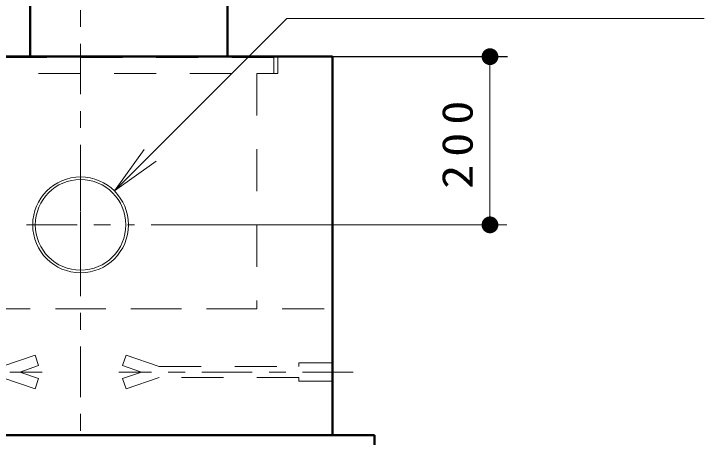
# Model space of a CAD drawing. Units: millimetres on the paper, scale 1:20. Extents: x -385 to 0, y -5 to 267.
# Drawn here: x -191.43 to -150.34, y 99.34 to 124.51 of the extents above; entities that cross this region are included whole.
import ezdxf

# ---------------------------------------------------------------- set-up
doc = ezdxf.new("R2010")
doc.units = ezdxf.units.MM
doc.linetypes.add('USER1', pattern=[4.5, 2.5, -2])
doc.linetypes.add('USER2', pattern=[6, 3, -1, 1, -1])
doc.layers.add('LY_1', color=2, linetype='Continuous', lineweight=13)
doc.styles.add('ＭＳ ゴシック', font='')
doc.styles.get('ＭＳ ゴシック').set_extended_font_data('MS Gothic')

# ---------------------------------------------------------------- blocks, each defined once
blk = doc.blocks.new('filled_dot')
at = {"color": 0, "linetype": 'Continuous', "lineweight": -2, "const_width": 1.25}
blk.add_lwpolyline([(-0.625, 0, 1), (0.625, 0, 1)], format="xyb", close=True, dxfattribs=at)

msp = doc.modelspace()

# ---------------------------------------------------------------- linework, layer by layer
at = {"layer": 'LY_1', "color": 7, "linetype": 'USER2'}
msp.add_line((-187.454, 164.729), (-187.454, 88.647), dxfattribs=at)
at = {"layer": 'LY_1', "color": 140, "lineweight": 50}
for p, q in [((-190.454, 160.965), (-190.454, 121.965)), ((-178.704, 121.965), (-178.704, 160.465)), ((-172.454, 121.965), (-202.454, 121.965)), ((-172.454, 99.465), (-172.454, 121.965)), ((-169.954, 99.465), (-204.954, 99.465)), ((-169.954, 91.965), (-169.954, 99.465))]:
    msp.add_line(p, q, dxfattribs=at)
at = {"layer": 'LY_1', "color": 3, "linetype": 'USER1'}
for p, q in [((-175.954, 121.915), (-198.954, 121.915)), ((-175.954, 120.965), (-175.954, 121.915)), ((-198.954, 120.965), (-175.954, 120.965))]:
    msp.add_line(p, q, dxfattribs=at)
at = {"layer": 'LY_1', "color": 253, "linetype": 'USER1'}
for p, q in [((-175.704, 121.965), (-175.704, 120.965)), ((-176.954, 120.965), (-176.954, 106.965)), ((-175.704, 120.965), (-176.954, 120.965)), ((-176.954, 106.965), (-197.954, 106.965))]:
    msp.add_line(p, q, dxfattribs=at)
at = {"layer": 'LY_1', "color": 7, "lineweight": 25}
msp.add_line((-172.454, 121.965), (-162.034, 121.965), dxfattribs=at)
at = {"layer": 'LY_1', "color": 7}
for p, q in [((-163.086, 121.965), (-163.086, 111.965)), ((-185.439, 113.98), (-183.671, 116.455)), ((-185.439, 113.98), (-183.317, 116.102)), ((-182.964, 115.748), (-185.439, 113.98)), ((-183.244, 111.965), (-162.086, 111.965))]:
    msp.add_line(p, q, dxfattribs=at)
at = {"layer": 'LY_1', "color": 40, "linetype": 'USER2'}
for p, q in [((-187.454, 108.755), (-187.454, 115.175)), ((-190.664, 111.965), (-184.244, 111.965))]:
    msp.add_line(p, q, dxfattribs=at)
at = {"layer": 'LY_1', "color": 7, "linetype": 'USER1'}
msp.add_line((-202.454, 106.965), (-172.454, 106.965), dxfattribs=at)
at = {"layer": 'LY_1', "color": 253, "linetype": 'USER2'}
for p, q in [((-203.671, 103.215), (-189.733, 103.215)), ((-171.236, 103.215), (-185.174, 103.215))]:
    msp.add_line(p, q, dxfattribs=at)
at = {"layer": 'LY_1', "color": 7}
msp.add_lwpolyline([(-185.439, 113.98), (-175.186, 124.233), (-150.336, 124.233)], dxfattribs=at)
at = {"layer": 'LY_1', "color": 253, "linetype": 'USER1'}
for points in [[(-202.454, 102.665), (-200.454, 102.665), (-200.454, 102.89), (-192.133, 102.89), (-190.165, 102.215), (-189.954, 102.83), (-191.077, 103.215), (-189.954, 103.6), (-190.165, 104.215), (-192.133, 103.54), (-200.454, 103.54), (-200.454, 103.765), (-202.454, 103.765)], [(-172.454, 102.665), (-174.454, 102.665), (-174.454, 102.89), (-182.774, 102.89), (-184.743, 102.215), (-184.954, 102.83), (-183.83, 103.215), (-184.954, 103.6), (-184.743, 104.215), (-182.774, 103.54), (-174.454, 103.54), (-174.454, 103.765), (-172.454, 103.765)]]:
    msp.add_lwpolyline(points, close=True, dxfattribs=at)
at = {"layer": 'LY_1'}
for radius in [2.85, 2.695]:
    msp.add_circle((-187.454, 111.965), radius, dxfattribs=at)

# ---------------------------------------------------------------- block references
at = {"layer": 'LY_1', "color": 7, "xscale": 0.4, "yscale": 0.4}
for p, rotation in [((-163.086, 121.965), 270), ((-163.086, 111.965), 90)]:
    msp.add_blockref('filled_dot', p, dxfattribs=dict(at, rotation=rotation))

# ---------------------------------------------------------------- texts
at = {"layer": 'LY_1', "color": 7, "insert": (-164.086, 116.965), "char_height": 1.833, "attachment_point": 8, "rotation": 90, "style": 'ＭＳ ゴシック'}
msp.add_mtext('\\T1.33;\\W1.15;200', dxfattribs=at)

doc.saveas('drawing.dxf')
